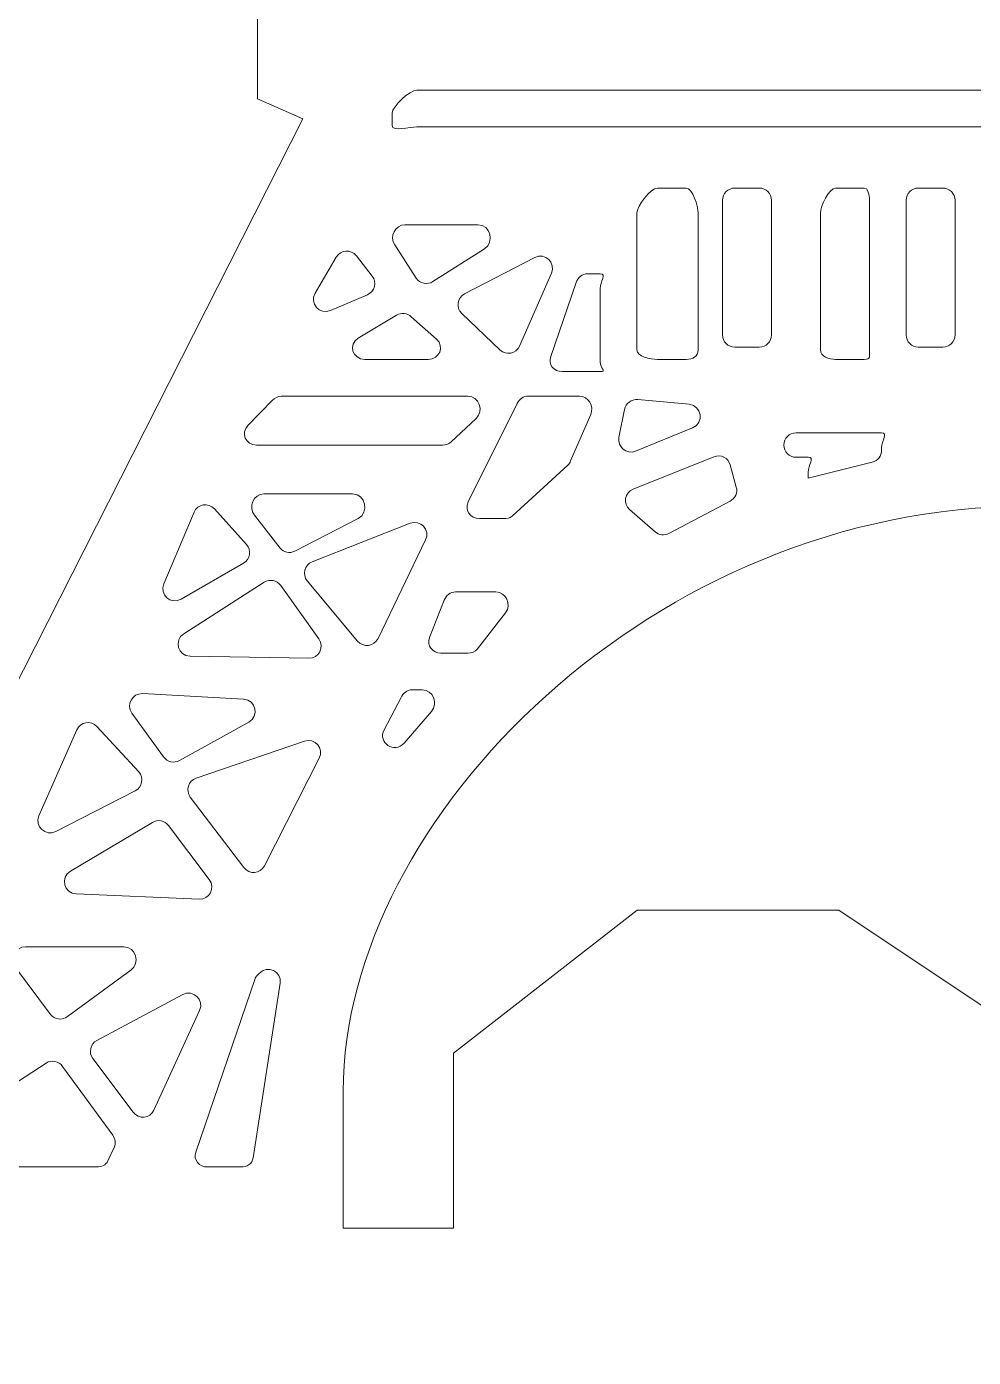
# Model space of a CAD drawing. Header units: millimetres. Extents: x 257 to 559, y -142 to 160.
# Drawn here: x 309.11 to 336.41, y -36.51 to 1.85 of the extents above; entities that cross this region are included whole.
import ezdxf

# ---------------------------------------------------------------- set-up
doc = ezdxf.new("R2010")
doc.units = ezdxf.units.MM
doc.header["$MEASUREMENT"] = 0
doc.layers.add('layer 1', color=7, linetype='Continuous')

msp = doc.modelspace()

# ---------------------------------------------------------------- linework, layer by layer
at = {"layer": 'layer 1', "color": 30, "lineweight": 20}
msp.add_ellipse((407.5945, 8.5706), major_axis=(0, 151.0001), ratio=0.9999993, dxfattribs=at)
at = {"layer": 'layer 1', "color": 250, "lineweight": 9}
for points, knots in [([(355.9065, 2.8414), (355.9065, 2.8414), (354.3998, 2.8414), (354.3998, 2.8414), (354.3998, 2.8414), (354.3998, 2.8414), (346.8136, 27.6247), (346.8136, 27.6247), (346.8136, 27.6247), (346.8136, 27.6247), (346.8136, 32.5777), (346.8136, 32.5777), (346.8136, 32.5777), (346.8136, 32.5777), (344.8317, 32.546), (344.8317, 32.546), (344.8317, 32.546), (344.8317, 32.546), (341.9358, 57.498), (341.9358, 57.498), (341.9358, 57.498), (341.9358, 57.498), (341.2958, 70.1345), (341.2958, 70.1345), (341.2958, 70.1345), (341.2958, 70.1345), (340.8168, 72.932), (340.8168, 72.932), (340.8168, 72.932), (340.8168, 72.932), (339.0324, 110.3021), (339.0324, 110.3021), (339.0324, 110.3021), (339.0324, 110.3021), (340.4347, 114.4998), (340.4347, 114.4998), (340.4347, 114.4998), (340.4347, 114.4998), (340.3387, 116.5953), (340.3387, 116.5953), (340.3387, 116.5953), (340.3387, 116.5953), (338.6398, 118.1969), (338.3399, 120.0952), (338.3399, 120.0952), (338.04, 121.9928), (336.8448, 121.6929), (336.4427, 122.4937), (336.4427, 122.4937), (336.044, 123.291), (335.9456, 127.687), (335.8433, 128.9887), (335.8433, 128.9887), (335.7833, 129.768), (335.5925, 132.4248), (335.5889, 134.4212), (335.5889, 134.4212), (335.155, 134.1742), (334.8192, 133.9241), (334.1136, 133.6701), (334.1136, 133.6701), (334.1136, 133.6701), (334.1136, 129.5916), (334.1136, 129.5916), (334.1136, 129.5916), (334.1136, 129.5916), (333.7686, 128.7873), (333.7686, 128.7873), (333.7686, 128.7873), (333.7686, 128.7873), (334.0293, 123.3898), (333.2285, 122.4937), (333.2285, 122.4937), (332.4312, 121.5945), (331.2914, 121.3931), (331.2914, 121.3931), (331.2914, 121.3931), (331.2914, 121.3931), (331.2914, 117.2444), (331.2914, 117.2444), (331.2914, 117.2444), (331.2914, 117.2444), (329.5741, 115.8968), (329.5741, 115.8968), (329.5741, 115.8968), (329.5741, 115.8968), (329.9625, 112.0021), (330.3611, 110.6016), (330.3611, 110.6016), (330.7598, 109.2046), (330.8042, 109.0035), (330.8042, 108.0055), (330.8042, 108.0055), (330.8042, 107.0033), (329.729, 78.4283), (329.729, 78.4283), (329.729, 78.4283), (329.729, 78.4283), (328.4385, 52.8484), (328.4385, 52.8484), (328.4385, 52.8484), (328.4385, 52.8484), (327.3466, 37.5625), (327.3466, 37.5625), (327.3466, 37.5625), (327.3466, 37.5625), (325.9659, 31.9674), (325.9659, 31.9674), (325.9659, 31.9674), (325.9659, 31.9674), (323.8831, 31.7664), (323.8831, 31.7664), (323.8831, 31.7664), (323.8831, 31.7664), (323.8831, 28.6972), (323.8831, 28.6972), (323.8831, 28.6972), (323.8831, 28.6972), (325.5771, 27.7694), (325.5771, 27.7694), (325.5771, 27.7694), (325.5771, 27.7694), (324.1487, 23.6115), (324.1487, 23.6115), (324.1487, 23.6115), (324.1487, 23.6115), (319.0585, 2.8414), (319.0585, 2.8414), (319.0585, 2.8414), (319.0585, 2.8414), (315.7692, 2.8414), (315.7692, 2.8414), (315.7692, 2.8414), (315.7692, 2.8414), (315.7692, -0.2306), (315.7692, -0.2306), (315.7692, -0.2306), (315.7692, -0.2306), (317.0709, -0.8056), (317.0709, -0.8056), (317.0709, -0.8056), (317.0709, -0.8056), (300.9525, -32.58), (300.9525, -32.58), (300.9525, -32.58), (300.9525, -32.58), (300.9525, -25.6306), (300.9525, -25.6306), (300.9525, -25.6306), (300.9525, -25.6306), (296.9062, -22.9883), (296.9062, -22.9883), (296.9062, -22.9883), (296.9062, -22.9883), (293.1914, -25.486), (293.1914, -25.486), (293.1914, -25.486), (293.1914, -25.486), (293.1914, -32.7892), (293.1914, -32.7892), (293.1914, -32.7892), (293.1914, -32.7892), (291.7803, -32.7892), (291.7803, -32.7892), (291.7803, -32.7892), (291.7803, -32.7892), (291.7803, -21.3973), (291.7803, -21.3973), (291.7803, -21.3973), (291.7803, -21.3973), (292.8386, -20.8893), (292.8386, -20.8893), (292.8386, -20.8893), (292.8386, -20.8893), (292.8386, -19.9861), (292.8386, -19.9861), (292.8386, -19.9861), (292.8386, -19.9861), (291.7803, -20.0885), (291.7803, -20.0885), (291.7803, -20.0885), (291.7803, -20.0885), (291.7803, -14.7975), (291.7803, -14.7975), (291.7803, -14.7975), (291.7803, -14.7975), (267.0859, -14.7975), (267.0859, -14.7975), (267.0859, -14.7975), (267.0859, -14.7975), (267.0859, -20.0892), (267.0859, -20.0892), (267.0859, -20.0892), (267.0859, -20.0892), (266.0275, -20.0892), (266.0275, -20.0892), (266.0275, -20.0892), (266.0275, -20.0892), (266.0275, -21.5003), (266.0275, -21.5003), (266.0275, -21.5003), (266.0275, -21.5003), (267.0859, -21.5003), (267.0859, -21.5003), (267.0859, -21.5003), (267.0859, -21.5003), (267.0859, -28.2329), (267.0859, -28.2329)], [0, 0, 0, 0, 0.0188679, 0.0188679, 0.0188679, 0.0188679, 0.0377358, 0.0377358, 0.0377358, 0.0377358, 0.0566038, 0.0566038, 0.0566038, 0.0566038, 0.0754717, 0.0754717, 0.0754717, 0.0754717, 0.0943396, 0.0943396, 0.0943396, 0.0943396, 0.1132075, 0.1132075, 0.1132075, 0.1132075, 0.1320755, 0.1320755, 0.1320755, 0.1320755, 0.1509434, 0.1509434, 0.1509434, 0.1509434, 0.1698113, 0.1698113, 0.1698113, 0.1698113, 0.1886792, 0.1886792, 0.1886792, 0.1886792, 0.2075472, 0.2075472, 0.2075472, 0.2075472, 0.2264151, 0.2264151, 0.2264151, 0.2264151, 0.245283, 0.245283, 0.245283, 0.245283, 0.2641509, 0.2641509, 0.2641509, 0.2641509, 0.2830189, 0.2830189, 0.2830189, 0.2830189, 0.3018868, 0.3018868, 0.3018868, 0.3018868, 0.3207547, 0.3207547, 0.3207547, 0.3207547, 0.3396226, 0.3396226, 0.3396226, 0.3396226, 0.3584906, 0.3584906, 0.3584906, 0.3584906, 0.3773585, 0.3773585, 0.3773585, 0.3773585, 0.3962264, 0.3962264, 0.3962264, 0.3962264, 0.4150943, 0.4150943, 0.4150943, 0.4150943, 0.4339623, 0.4339623, 0.4339623, 0.4339623, 0.4528302, 0.4528302, 0.4528302, 0.4528302, 0.4716981, 0.4716981, 0.4716981, 0.4716981, 0.490566, 0.490566, 0.490566, 0.490566, 0.509434, 0.509434, 0.509434, 0.509434, 0.5283019, 0.5283019, 0.5283019, 0.5283019, 0.5471698, 0.5471698, 0.5471698, 0.5471698, 0.5660377, 0.5660377, 0.5660377, 0.5660377, 0.5849057, 0.5849057, 0.5849057, 0.5849057, 0.6037736, 0.6037736, 0.6037736, 0.6037736, 0.6226415, 0.6226415, 0.6226415, 0.6226415, 0.6415094, 0.6415094, 0.6415094, 0.6415094, 0.6603774, 0.6603774, 0.6603774, 0.6603774, 0.6792453, 0.6792453, 0.6792453, 0.6792453, 0.6981132, 0.6981132, 0.6981132, 0.6981132, 0.7169811, 0.7169811, 0.7169811, 0.7169811, 0.7358491, 0.7358491, 0.7358491, 0.7358491, 0.754717, 0.754717, 0.754717, 0.754717, 0.7735849, 0.7735849, 0.7735849, 0.7735849, 0.7924528, 0.7924528, 0.7924528, 0.7924528, 0.8113208, 0.8113208, 0.8113208, 0.8113208, 0.8301887, 0.8301887, 0.8301887, 0.8301887, 0.8490566, 0.8490566, 0.8490566, 0.8490566, 0.8679245, 0.8679245, 0.8679245, 0.8679245, 0.8867925, 0.8867925, 0.8867925, 0.8867925, 0.9056604, 0.9056604, 0.9056604, 0.9056604, 0.9245283, 0.9245283, 0.9245283, 0.9245283, 0.9433962, 0.9433962, 0.9433962, 0.9433962, 0.9622642, 0.9622642, 0.9622642, 0.9622642, 1, 1, 1, 1]), ([(319.6497, -0.643), (319.6497, -0.4458), (320.1627, 0.0192), (320.3567, 0.0192), (320.3567, 0.0192), (320.3567, 0.0192), (353.4578, 0.0192), (353.4578, 0.0192), (353.4578, 0.0192), (353.6554, 0.0192), (353.5164, -0.4458), (353.5164, -0.643), (353.5164, -0.643), (353.5164, -0.643), (353.5164, -0.9958), (353.5164, -0.9958), (353.5164, -0.9958), (353.5164, -1.1898), (353.6554, -1.0392), (353.4578, -1.0392), (353.4578, -1.0392), (353.4578, -1.0392), (320.3567, -1.0392), (320.3567, -1.0392), (320.3567, -1.0392), (320.1627, -1.0392), (319.6497, -1.1898), (319.6497, -0.9958), (319.6497, -0.9958), (319.6497, -0.9958), (319.6497, -0.643), (319.6497, -0.643)], [0, 0, 0, 0, 0.1111111, 0.1111111, 0.1111111, 0.1111111, 0.2222222, 0.2222222, 0.2222222, 0.2222222, 0.3333333, 0.3333333, 0.3333333, 0.3333333, 0.4444444, 0.4444444, 0.4444444, 0.4444444, 0.5555556, 0.5555556, 0.5555556, 0.5555556, 0.6666667, 0.6666667, 0.6666667, 0.6666667, 0.7777778, 0.7777778, 0.7777778, 0.7777778, 1, 1, 1, 1]), ([(326.7053, -7.4625), (326.7053, -7.4625), (326.7053, -3.522), (326.7053, -3.522), (326.7053, -3.522), (326.7053, -3.328), (327.0983, -2.803), (327.2958, -2.803), (327.2958, -2.803), (327.2958, -2.803), (328.1213, -2.803), (328.1213, -2.803), (328.1213, -2.803), (328.3154, -2.803), (328.4692, -3.328), (328.4692, -3.522), (328.4692, -3.522), (328.4692, -3.522), (328.4692, -7.4625), (328.4692, -7.4625), (328.4692, -7.4625), (328.4692, -7.6566), (328.3154, -7.7419), (328.1213, -7.7419), (328.1213, -7.7419), (328.1213, -7.7419), (327.2958, -7.7419), (327.2958, -7.7419), (327.2958, -7.7419), (327.0983, -7.7419), (326.7053, -7.6566), (326.7053, -7.4625)], [0, 0, 0, 0, 0.1111111, 0.1111111, 0.1111111, 0.1111111, 0.2222222, 0.2222222, 0.2222222, 0.2222222, 0.3333333, 0.3333333, 0.3333333, 0.3333333, 0.4444444, 0.4444444, 0.4444444, 0.4444444, 0.5555556, 0.5555556, 0.5555556, 0.5555556, 0.6666667, 0.6666667, 0.6666667, 0.6666667, 0.7777778, 0.7777778, 0.7777778, 0.7777778, 1, 1, 1, 1]), ([(330.5859, -7.0364), (330.5859, -7.2311), (330.4278, -7.3892), (330.2331, -7.3892), (330.2331, -7.3892), (330.2331, -7.3892), (329.5275, -7.3892), (329.5275, -7.3892), (329.5275, -7.3892), (329.3328, -7.3892), (329.1747, -7.2311), (329.1747, -7.0364), (329.1747, -7.0364), (329.1747, -7.0364), (329.1747, -3.1558), (329.1747, -3.1558), (329.1747, -3.1558), (329.1747, -2.9611), (329.3328, -2.803), (329.5275, -2.803), (329.5275, -2.803), (329.5275, -2.803), (330.2331, -2.803), (330.2331, -2.803), (330.2331, -2.803), (330.4278, -2.803), (330.5859, -2.9611), (330.5859, -3.1558), (330.5859, -3.1558), (330.5859, -3.1558), (330.5859, -7.0364), (330.5859, -7.0364)], [0, 0, 0, 0, 0.1111111, 0.1111111, 0.1111111, 0.1111111, 0.2222222, 0.2222222, 0.2222222, 0.2222222, 0.3333333, 0.3333333, 0.3333333, 0.3333333, 0.4444444, 0.4444444, 0.4444444, 0.4444444, 0.5555556, 0.5555556, 0.5555556, 0.5555556, 0.6666667, 0.6666667, 0.6666667, 0.6666667, 0.7777778, 0.7777778, 0.7777778, 0.7777778, 1, 1, 1, 1]), ([(331.997, -7.4625), (331.997, -7.4625), (331.997, -3.522), (331.997, -3.522), (331.997, -3.522), (331.997, -3.328), (332.2383, -2.803), (332.4358, -2.803), (332.4358, -2.803), (332.4358, -2.803), (333.2613, -2.803), (333.2613, -2.803), (333.2613, -2.803), (333.4553, -2.803), (333.4081, -3.328), (333.4081, -3.522), (333.4081, -3.522), (333.4081, -3.522), (333.4081, -7.4625), (333.4081, -7.4625), (333.4081, -7.4625), (333.4081, -7.6566), (333.4553, -7.7419), (333.2613, -7.7419), (333.2613, -7.7419), (333.2613, -7.7419), (332.4358, -7.7419), (332.4358, -7.7419), (332.4358, -7.7419), (332.2383, -7.7419), (331.997, -7.6566), (331.997, -7.4625)], [0, 0, 0, 0, 0.1111111, 0.1111111, 0.1111111, 0.1111111, 0.2222222, 0.2222222, 0.2222222, 0.2222222, 0.3333333, 0.3333333, 0.3333333, 0.3333333, 0.4444444, 0.4444444, 0.4444444, 0.4444444, 0.5555556, 0.5555556, 0.5555556, 0.5555556, 0.6666667, 0.6666667, 0.6666667, 0.6666667, 0.7777778, 0.7777778, 0.7777778, 0.7777778, 1, 1, 1, 1]), ([(335.8775, -7.0364), (335.8775, -7.2311), (335.7195, -7.3892), (335.5247, -7.3892), (335.5247, -7.3892), (335.5247, -7.3892), (334.8192, -7.3892), (334.8192, -7.3892), (334.8192, -7.3892), (334.6245, -7.3892), (334.4664, -7.2311), (334.4664, -7.0364), (334.4664, -7.0364), (334.4664, -7.0364), (334.4664, -3.1558), (334.4664, -3.1558), (334.4664, -3.1558), (334.4664, -2.9611), (334.6245, -2.803), (334.8192, -2.803), (334.8192, -2.803), (334.8192, -2.803), (335.5247, -2.803), (335.5247, -2.803), (335.5247, -2.803), (335.7195, -2.803), (335.8775, -2.9611), (335.8775, -3.1558), (335.8775, -3.1558), (335.8775, -3.1558), (335.8775, -7.0364), (335.8775, -7.0364)], [0, 0, 0, 0, 0.1111111, 0.1111111, 0.1111111, 0.1111111, 0.2222222, 0.2222222, 0.2222222, 0.2222222, 0.3333333, 0.3333333, 0.3333333, 0.3333333, 0.4444444, 0.4444444, 0.4444444, 0.4444444, 0.5555556, 0.5555556, 0.5555556, 0.5555556, 0.6666667, 0.6666667, 0.6666667, 0.6666667, 0.7777778, 0.7777778, 0.7777778, 0.7777778, 1, 1, 1, 1]), ([(320.018, -3.8614), (320.018, -3.8614), (322.1241, -3.8614), (322.1241, -3.8614), (322.1241, -3.8614), (322.4804, -3.8614), (322.6145, -4.3637), (322.3111, -4.5507), (322.3111, -4.5507), (322.3111, -4.5507), (320.8224, -5.5004), (320.8224, -5.5004), (320.8224, -5.5004), (320.6601, -5.5992), (320.4484, -5.5625), (320.3426, -5.4037), (320.3426, -5.4037), (320.3426, -5.4037), (319.7217, -4.4403), (319.7217, -4.4403), (319.7217, -4.4403), (319.5665, -4.2075), (319.7358, -3.8614), (320.018, -3.8614)], [0, 0, 0, 0, 0.1428571, 0.1428571, 0.1428571, 0.1428571, 0.2857143, 0.2857143, 0.2857143, 0.2857143, 0.4285714, 0.4285714, 0.4285714, 0.4285714, 0.5714286, 0.5714286, 0.5714286, 0.5714286, 0.7142857, 0.7142857, 0.7142857, 0.7142857, 1, 1, 1, 1]), ([(317.4287, -5.8327), (317.4287, -5.8327), (318.0354, -4.7952), (318.0354, -4.7952), (318.0354, -4.7952), (318.1624, -4.5803), (318.4658, -4.5592), (318.6175, -4.7567), (318.6175, -4.7567), (318.6175, -4.7567), (319.0761, -5.3385), (319.0761, -5.3385), (319.0761, -5.3385), (319.2172, -5.5187), (319.1502, -5.7868), (318.935, -5.8786), (318.935, -5.8786), (318.935, -5.8786), (317.8732, -6.3336), (317.8732, -6.3336), (317.8732, -6.3336), (317.5592, -6.4673), (317.2558, -6.1252), (317.4287, -5.8327)], [0, 0, 0, 0, 0.1428571, 0.1428571, 0.1428571, 0.1428571, 0.2857143, 0.2857143, 0.2857143, 0.2857143, 0.4285714, 0.4285714, 0.4285714, 0.4285714, 0.5714286, 0.5714286, 0.5714286, 0.5714286, 0.7142857, 0.7142857, 0.7142857, 0.7142857, 1, 1, 1, 1]), ([(322.7556, -7.4696), (322.7556, -7.4696), (321.6549, -6.4218), (321.6549, -6.4218), (321.6549, -6.4218), (321.4821, -6.256), (321.5209, -5.9632), (321.7361, -5.8535), (321.7361, -5.8535), (321.7361, -5.8535), (323.761, -4.8058), (323.761, -4.8058), (323.761, -4.8058), (324.0573, -4.6544), (324.3784, -4.9575), (324.2443, -5.2612), (324.2443, -5.2612), (324.2443, -5.2612), (323.3236, -7.3563), (323.3236, -7.3563), (323.3236, -7.3563), (323.2248, -7.579), (322.932, -7.6389), (322.7556, -7.4696)], [0, 0, 0, 0, 0.1428571, 0.1428571, 0.1428571, 0.1428571, 0.2857143, 0.2857143, 0.2857143, 0.2857143, 0.4285714, 0.4285714, 0.4285714, 0.4285714, 0.5714286, 0.5714286, 0.5714286, 0.5714286, 0.7142857, 0.7142857, 0.7142857, 0.7142857, 1, 1, 1, 1]), ([(324.5548, -8.0947), (324.3113, -8.0947), (324.142, -7.8915), (324.2232, -7.6622), (324.2232, -7.6622), (324.2232, -7.6622), (324.9499, -5.5272), (324.9499, -5.5272), (324.9499, -5.5272), (324.9993, -5.3861), (325.1333, -5.2725), (325.2815, -5.2725), (325.2815, -5.2725), (325.2815, -5.2725), (325.6484, -5.2725), (325.6484, -5.2725), (325.6484, -5.2725), (325.8424, -5.2725), (325.647, -5.5043), (325.647, -5.6986), (325.647, -5.6986), (325.647, -5.6986), (325.647, -7.8153), (325.647, -7.8153), (325.647, -7.8153), (325.647, -8.0093), (325.8424, -8.0947), (325.6484, -8.0947), (325.6484, -8.0947), (325.6484, -8.0947), (324.5548, -8.0947), (324.5548, -8.0947)], [0, 0, 0, 0, 0.1111111, 0.1111111, 0.1111111, 0.1111111, 0.2222222, 0.2222222, 0.2222222, 0.2222222, 0.3333333, 0.3333333, 0.3333333, 0.3333333, 0.4444444, 0.4444444, 0.4444444, 0.4444444, 0.5555556, 0.5555556, 0.5555556, 0.5555556, 0.6666667, 0.6666667, 0.6666667, 0.6666667, 0.7777778, 0.7777778, 0.7777778, 0.7777778, 1, 1, 1, 1]), ([(320.6918, -7.7419), (320.6918, -7.7419), (318.8574, -7.7419), (318.8574, -7.7419), (318.8574, -7.7419), (318.5011, -7.7419), (318.3706, -7.313), (318.674, -7.126), (318.674, -7.126), (318.674, -7.126), (319.7746, -6.467), (319.7746, -6.467), (319.7746, -6.467), (319.9122, -6.3859), (320.0851, -6.4091), (320.2015, -6.5181), (320.2015, -6.5181), (320.2015, -6.5181), (320.9317, -7.1637), (320.9317, -7.1637), (320.9317, -7.1637), (321.1646, -7.3789), (321.0129, -7.7419), (320.6918, -7.7419)], [0, 0, 0, 0, 0.1428571, 0.1428571, 0.1428571, 0.1428571, 0.2857143, 0.2857143, 0.2857143, 0.2857143, 0.4285714, 0.4285714, 0.4285714, 0.4285714, 0.5714286, 0.5714286, 0.5714286, 0.5714286, 0.7142857, 0.7142857, 0.7142857, 0.7142857, 1, 1, 1, 1]), ([(315.4919, -9.6448), (315.4919, -9.6448), (316.1975, -8.9209), (316.1975, -8.9209), (316.1975, -8.9209), (316.261, -8.8574), (316.3527, -8.8003), (316.4444, -8.8003), (316.4444, -8.8003), (316.4444, -8.8003), (321.8313, -8.8003), (321.8313, -8.8003), (321.8313, -8.8003), (322.1488, -8.8003), (322.304, -9.225), (322.0747, -9.4437), (322.0747, -9.4437), (322.0747, -9.4437), (321.341, -10.1309), (321.341, -10.1309), (321.341, -10.1309), (321.2739, -10.1944), (321.1893, -10.2114), (321.0975, -10.2114), (321.0975, -10.2114), (321.0975, -10.2114), (315.7388, -10.2114), (315.7388, -10.2114), (315.7388, -10.2114), (315.4249, -10.2114), (315.2697, -9.8671), (315.4919, -9.6448)], [0, 0, 0, 0, 0.1111111, 0.1111111, 0.1111111, 0.1111111, 0.2222222, 0.2222222, 0.2222222, 0.2222222, 0.3333333, 0.3333333, 0.3333333, 0.3333333, 0.4444444, 0.4444444, 0.4444444, 0.4444444, 0.5555556, 0.5555556, 0.5555556, 0.5555556, 0.6666667, 0.6666667, 0.6666667, 0.6666667, 0.7777778, 0.7777778, 0.7777778, 0.7777778, 1, 1, 1, 1]), ([(322.865, -12.328), (322.865, -12.328), (322.1629, -12.328), (322.1629, -12.328), (322.1629, -12.328), (321.8983, -12.328), (321.729, -12.0896), (321.8454, -11.8532), (321.8454, -11.8532), (321.8454, -11.8532), (323.2565, -9.0126), (323.2565, -9.0126), (323.2565, -9.0126), (323.3165, -8.8927), (323.44, -8.8003), (323.574, -8.8003), (323.574, -8.8003), (323.574, -8.8003), (325.0487, -8.8003), (325.0487, -8.8003), (325.0487, -8.8003), (325.3062, -8.8003), (325.4755, -9.098), (325.3732, -9.3308), (325.3732, -9.3308), (325.3732, -9.3308), (324.7947, -10.6686), (324.7947, -10.6686), (324.7947, -10.6686), (324.777, -10.7144), (324.7488, -10.7624), (324.7135, -10.7942), (324.7135, -10.7942), (324.7135, -10.7942), (323.1048, -12.2649), (323.1048, -12.2649), (323.1048, -12.2649), (323.0378, -12.3249), (322.9532, -12.328), (322.865, -12.328)], [0, 0, 0, 0, 0.0909091, 0.0909091, 0.0909091, 0.0909091, 0.1818182, 0.1818182, 0.1818182, 0.1818182, 0.2727273, 0.2727273, 0.2727273, 0.2727273, 0.3636364, 0.3636364, 0.3636364, 0.3636364, 0.4545455, 0.4545455, 0.4545455, 0.4545455, 0.5454545, 0.5454545, 0.5454545, 0.5454545, 0.6363636, 0.6363636, 0.6363636, 0.6363636, 0.7272727, 0.7272727, 0.7272727, 0.7272727, 0.8181818, 0.8181818, 0.8181818, 0.8181818, 1, 1, 1, 1]), ([(328.2095, -9.0356), (328.5764, -9.0712), (328.654, -9.5757), (328.3118, -9.7133), (328.3118, -9.7133), (328.3118, -9.7133), (326.6679, -10.3871), (326.6679, -10.3871), (326.6679, -10.3871), (326.4068, -10.4964), (326.1352, -10.2668), (326.1881, -9.9916), (326.1881, -9.9916), (326.1881, -9.9916), (326.3504, -9.1841), (326.3504, -9.1841), (326.3504, -9.1841), (326.3857, -9.0077), (326.548, -8.8878), (326.7279, -8.9019), (326.7279, -8.9019), (326.7279, -8.9019), (328.2095, -9.0356), (328.2095, -9.0356)], [0, 0, 0, 0, 0.1428571, 0.1428571, 0.1428571, 0.1428571, 0.2857143, 0.2857143, 0.2857143, 0.2857143, 0.4285714, 0.4285714, 0.4285714, 0.4285714, 0.5714286, 0.5714286, 0.5714286, 0.5714286, 0.7142857, 0.7142857, 0.7142857, 0.7142857, 1, 1, 1, 1]), ([(331.6456, -10.5642), (331.6456, -10.5642), (331.2928, -10.5642), (331.2928, -10.5642), (331.2928, -10.5642), (331.0988, -10.5642), (330.94, -10.4054), (330.94, -10.2114), (330.94, -10.2114), (330.94, -10.0174), (331.0988, -9.8586), (331.2928, -9.8586), (331.2928, -9.8586), (331.2928, -9.8586), (333.7623, -9.8586), (333.7623, -9.8586), (333.7623, -9.8586), (333.9563, -9.8586), (333.7609, -10.0904), (333.7609, -10.2848), (333.7609, -10.2848), (333.7609, -10.2848), (333.7609, -10.362), (333.7609, -10.362), (333.7609, -10.362), (333.7609, -10.5243), (333.6515, -10.6658), (333.4927, -10.7042), (333.4927, -10.7042), (333.4927, -10.7042), (331.6442, -11.1667), (331.6442, -11.1667), (331.6442, -11.1667), (331.6442, -11.1667), (331.6442, -10.9903), (331.6442, -10.9903), (331.6442, -10.9903), (331.6442, -10.7959), (331.8396, -10.5642), (331.6456, -10.5642)], [0, 0, 0, 0, 0.0909091, 0.0909091, 0.0909091, 0.0909091, 0.1818182, 0.1818182, 0.1818182, 0.1818182, 0.2727273, 0.2727273, 0.2727273, 0.2727273, 0.3636364, 0.3636364, 0.3636364, 0.3636364, 0.4545455, 0.4545455, 0.4545455, 0.4545455, 0.5454545, 0.5454545, 0.5454545, 0.5454545, 0.6363636, 0.6363636, 0.6363636, 0.6363636, 0.7272727, 0.7272727, 0.7272727, 0.7272727, 0.8181818, 0.8181818, 0.8181818, 0.8181818, 1, 1, 1, 1]), ([(326.5973, -11.4807), (326.5973, -11.4807), (328.9257, -10.5493), (328.9257, -10.5493), (328.9257, -10.5493), (329.1232, -10.4717), (329.342, -10.5811), (329.3984, -10.7853), (329.3984, -10.7853), (329.3984, -10.7853), (329.5713, -11.4242), (329.5713, -11.4242), (329.5713, -11.4242), (329.6171, -11.5826), (329.543, -11.752), (329.3949, -11.8264), (329.3949, -11.8264), (329.3949, -11.8264), (327.6275, -12.7577), (327.6275, -12.7577), (327.6275, -12.7577), (327.4969, -12.8279), (327.3382, -12.8103), (327.2288, -12.7119), (327.2288, -12.7119), (327.2288, -12.7119), (326.495, -12.0733), (326.495, -12.0733), (326.495, -12.0733), (326.2975, -11.9005), (326.3504, -11.5791), (326.5973, -11.4807)], [0, 0, 0, 0, 0.1111111, 0.1111111, 0.1111111, 0.1111111, 0.2222222, 0.2222222, 0.2222222, 0.2222222, 0.3333333, 0.3333333, 0.3333333, 0.3333333, 0.4444444, 0.4444444, 0.4444444, 0.4444444, 0.5555556, 0.5555556, 0.5555556, 0.5555556, 0.6666667, 0.6666667, 0.6666667, 0.6666667, 0.7777778, 0.7777778, 0.7777778, 0.7777778, 1, 1, 1, 1]), ([(313.0648, -14.2112), (313.0648, -14.2112), (313.9362, -12.1474), (313.9362, -12.1474), (313.9362, -12.1474), (314.0385, -11.9111), (314.3524, -11.8578), (314.5253, -12.0486), (314.5253, -12.0486), (314.5253, -12.0486), (315.4496, -13.0749), (315.4496, -13.0749), (315.4496, -13.0749), (315.6013, -13.2446), (315.5589, -13.5056), (315.3649, -13.6182), (315.3649, -13.6182), (315.3649, -13.6182), (313.5657, -14.6557), (313.5657, -14.6557), (313.5657, -14.6557), (313.2729, -14.825), (312.9307, -14.5216), (313.0648, -14.2112)], [0, 0, 0, 0, 0.1428571, 0.1428571, 0.1428571, 0.1428571, 0.2857143, 0.2857143, 0.2857143, 0.2857143, 0.4285714, 0.4285714, 0.4285714, 0.4285714, 0.5714286, 0.5714286, 0.5714286, 0.5714286, 0.7142857, 0.7142857, 0.7142857, 0.7142857, 1, 1, 1, 1]), ([(316.8466, -13.2724), (316.6984, -13.3465), (316.5185, -13.3081), (316.4162, -13.1807), (316.4162, -13.1807), (316.4162, -13.1807), (315.6789, -12.2342), (315.6789, -12.2342), (315.6789, -12.2342), (315.4919, -12.0049), (315.6542, -11.6225), (315.9505, -11.6225), (315.9505, -11.6225), (315.9505, -11.6225), (318.5082, -11.6225), (318.5082, -11.6225), (318.5082, -11.6225), (318.8821, -11.6225), (318.9985, -12.1601), (318.6669, -12.3259), (318.6669, -12.3259), (318.6669, -12.3259), (316.8466, -13.2724), (316.8466, -13.2724)], [0, 0, 0, 0, 0.1428571, 0.1428571, 0.1428571, 0.1428571, 0.2857143, 0.2857143, 0.2857143, 0.2857143, 0.4285714, 0.4285714, 0.4285714, 0.4285714, 0.5714286, 0.5714286, 0.5714286, 0.5714286, 0.7142857, 0.7142857, 0.7142857, 0.7142857, 1, 1, 1, 1]), ([(326.7173, -23.6169), (326.7173, -23.6169), (321.4136, -27.7473), (321.4136, -27.7473), (321.4136, -27.7473), (321.4136, -27.7473), (321.4136, -32.7892), (321.4136, -32.7892), (321.4136, -32.7892), (321.4136, -32.7892), (318.2386, -32.7892), (318.2386, -32.7892), (318.2386, -32.7892), (318.2386, -32.7892), (318.2386, -28.8479), (318.2386, -28.8479), (318.2386, -28.8479), (318.2386, -20.9277), (327.2606, -11.9753), (337.9515, -11.9753), (337.9515, -11.9753), (348.6424, -11.9753), (357.0442, -22.632), (357.0442, -28.8479), (357.0442, -28.8479), (357.0442, -28.8479), (357.0442, -31.716), (357.0442, -31.716), (357.0442, -31.716), (357.0442, -31.716), (355.9859, -31.7513), (355.9859, -31.7513), (355.9859, -31.7513), (355.9859, -31.7513), (355.9859, -32.7892), (355.9859, -32.7892), (355.9859, -32.7892), (355.9859, -32.7892), (354.5747, -32.7892), (354.5747, -32.7892), (354.5747, -32.7892), (354.5747, -32.7892), (354.5747, -29.2466), (354.5747, -29.2466), (354.5747, -29.2466), (354.5747, -29.2466), (352.2831, -27.4975), (352.2831, -27.4975), (352.2831, -27.4975), (352.2831, -27.4975), (351.4788, -27.4975), (351.4788, -27.4975), (351.4788, -27.4975), (351.4788, -27.4975), (348.9303, -29.1584), (348.9303, -29.1584), (348.9303, -29.1584), (348.9303, -29.1584), (348.9303, -33.4947), (348.9303, -33.4947), (348.9303, -33.4947), (348.9303, -33.4947), (346.1081, -33.4947), (346.1081, -33.4947), (346.1081, -33.4947), (346.1081, -33.4947), (346.1081, -24.3465), (346.1081, -24.3465), (346.1081, -24.3465), (346.1081, -23.7891), (346.0107, -23.2642), (345.4533, -23.2642), (345.4533, -23.2642), (345.4533, -23.2642), (343.5907, -23.2642), (343.5907, -23.2642), (343.5907, -23.2642), (343.0333, -23.2642), (342.2275, -23.7891), (342.2275, -24.3465), (342.2275, -24.3465), (342.2275, -24.3465), (342.2275, -33.4947), (342.2275, -33.4947), (342.2275, -33.4947), (342.2275, -33.4947), (338.68, -33.4947), (338.68, -33.4947), (338.68, -33.4947), (338.68, -33.4947), (338.359, -27.5151), (338.359, -27.5151), (338.359, -27.5151), (338.359, -27.5151), (332.5275, -23.6169), (332.5275, -23.6169), (332.5275, -23.6169), (332.5275, -23.6169), (326.7173, -23.6169), (326.7173, -23.6169)], [0, 0, 0, 0, 0.0384615, 0.0384615, 0.0384615, 0.0384615, 0.0769231, 0.0769231, 0.0769231, 0.0769231, 0.1153846, 0.1153846, 0.1153846, 0.1153846, 0.1538462, 0.1538462, 0.1538462, 0.1538462, 0.1923077, 0.1923077, 0.1923077, 0.1923077, 0.2307692, 0.2307692, 0.2307692, 0.2307692, 0.2692308, 0.2692308, 0.2692308, 0.2692308, 0.3076923, 0.3076923, 0.3076923, 0.3076923, 0.3461538, 0.3461538, 0.3461538, 0.3461538, 0.3846154, 0.3846154, 0.3846154, 0.3846154, 0.4230769, 0.4230769, 0.4230769, 0.4230769, 0.4615385, 0.4615385, 0.4615385, 0.4615385, 0.5, 0.5, 0.5, 0.5, 0.5384615, 0.5384615, 0.5384615, 0.5384615, 0.5769231, 0.5769231, 0.5769231, 0.5769231, 0.6153846, 0.6153846, 0.6153846, 0.6153846, 0.6538462, 0.6538462, 0.6538462, 0.6538462, 0.6923077, 0.6923077, 0.6923077, 0.6923077, 0.7307692, 0.7307692, 0.7307692, 0.7307692, 0.7692308, 0.7692308, 0.7692308, 0.7692308, 0.8076923, 0.8076923, 0.8076923, 0.8076923, 0.8461538, 0.8461538, 0.8461538, 0.8461538, 0.8846154, 0.8846154, 0.8846154, 0.8846154, 0.9230769, 0.9230769, 0.9230769, 0.9230769, 1, 1, 1, 1]), ([(317.344, -13.5762), (317.344, -13.5762), (320.1662, -12.4646), (320.1662, -12.4646), (320.1662, -12.4646), (320.4661, -12.3485), (320.7518, -12.6586), (320.6142, -12.9482), (320.6142, -12.9482), (320.6142, -12.9482), (319.2419, -15.7881), (319.2419, -15.7881), (319.2419, -15.7881), (319.129, -16.0209), (318.8186, -16.0597), (318.6528, -15.8622), (318.6528, -15.8622), (318.6528, -15.8622), (317.2029, -14.1297), (317.2029, -14.1297), (317.2029, -14.1297), (317.0477, -13.9431), (317.1182, -13.6644), (317.344, -13.5762)], [0, 0, 0, 0, 0.1428571, 0.1428571, 0.1428571, 0.1428571, 0.2857143, 0.2857143, 0.2857143, 0.2857143, 0.4285714, 0.4285714, 0.4285714, 0.4285714, 0.5714286, 0.5714286, 0.5714286, 0.5714286, 0.7142857, 0.7142857, 0.7142857, 0.7142857, 1, 1, 1, 1]), ([(317.2452, -16.3592), (317.2452, -16.3592), (313.8233, -16.3031), (313.8233, -16.3031), (313.8233, -16.3031), (313.474, -16.2961), (313.347, -15.841), (313.6398, -15.6502), (313.6398, -15.6502), (313.6398, -15.6502), (315.9576, -14.1688), (315.9576, -14.1688), (315.9576, -14.1688), (316.1163, -14.0662), (316.328, -14.1089), (316.4373, -14.2606), (316.4373, -14.2606), (316.4373, -14.2606), (317.538, -15.7987), (317.538, -15.7987), (317.538, -15.7987), (317.7073, -16.035), (317.5345, -16.3628), (317.2452, -16.3592)], [0, 0, 0, 0, 0.1428571, 0.1428571, 0.1428571, 0.1428571, 0.2857143, 0.2857143, 0.2857143, 0.2857143, 0.4285714, 0.4285714, 0.4285714, 0.4285714, 0.5714286, 0.5714286, 0.5714286, 0.5714286, 0.7142857, 0.7142857, 0.7142857, 0.7142857, 1, 1, 1, 1]), ([(320.7271, -15.762), (320.7271, -15.762), (321.1505, -14.6853), (321.1505, -14.6853), (321.1505, -14.6853), (321.2034, -14.5513), (321.3339, -14.4447), (321.4785, -14.4447), (321.4785, -14.4447), (321.4785, -14.4447), (322.6392, -14.4447), (322.6392, -14.4447), (322.6392, -14.4447), (322.932, -14.4447), (323.0978, -14.8165), (322.9214, -15.0494), (322.9214, -15.0494), (322.9214, -15.0494), (322.11, -16.0894), (322.11, -16.0894), (322.11, -16.0894), (322.043, -16.1776), (321.9372, -16.2086), (321.8278, -16.2086), (321.8278, -16.2086), (321.8278, -16.2086), (321.0552, -16.2086), (321.0552, -16.2086), (321.0552, -16.2086), (320.8047, -16.2086), (320.6354, -15.9948), (320.7271, -15.762)], [0, 0, 0, 0, 0.1111111, 0.1111111, 0.1111111, 0.1111111, 0.2222222, 0.2222222, 0.2222222, 0.2222222, 0.3333333, 0.3333333, 0.3333333, 0.3333333, 0.4444444, 0.4444444, 0.4444444, 0.4444444, 0.5555556, 0.5555556, 0.5555556, 0.5555556, 0.6666667, 0.6666667, 0.6666667, 0.6666667, 0.7777778, 0.7777778, 0.7777778, 0.7777778, 1, 1, 1, 1]), ([(312.451, -17.3791), (312.451, -17.3791), (315.3649, -17.5379), (315.3649, -17.5379), (315.3649, -17.5379), (315.7212, -17.559), (315.827, -18.0279), (315.5166, -18.2007), (315.5166, -18.2007), (315.5166, -18.2007), (313.5163, -19.3053), (313.5163, -19.3053), (313.5163, -19.3053), (313.3611, -19.3935), (313.1636, -19.3473), (313.0577, -19.203), (313.0577, -19.203), (313.0577, -19.203), (312.1476, -17.9397), (312.1476, -17.9397), (312.1476, -17.9397), (311.9712, -17.7001), (312.1546, -17.365), (312.451, -17.3791)], [0, 0, 0, 0, 0.1428571, 0.1428571, 0.1428571, 0.1428571, 0.2857143, 0.2857143, 0.2857143, 0.2857143, 0.4285714, 0.4285714, 0.4285714, 0.4285714, 0.5714286, 0.5714286, 0.5714286, 0.5714286, 0.7142857, 0.7142857, 0.7142857, 0.7142857, 1, 1, 1, 1]), ([(319.4183, -18.4233), (319.4183, -18.4233), (319.9052, -17.4906), (319.9052, -17.4906), (319.9052, -17.4906), (319.9651, -17.3742), (320.0851, -17.2669), (320.2156, -17.2669), (320.2156, -17.2669), (320.2156, -17.2669), (320.519, -17.2669), (320.519, -17.2669), (320.519, -17.2669), (320.8224, -17.2669), (320.9847, -17.6599), (320.7836, -17.8892), (320.7836, -17.8892), (320.7836, -17.8892), (319.9969, -18.8072), (319.9969, -18.8072), (319.9969, -18.8072), (319.7182, -19.1211), (319.2208, -18.7938), (319.4183, -18.4233)], [0, 0, 0, 0, 0.1428571, 0.1428571, 0.1428571, 0.1428571, 0.2857143, 0.2857143, 0.2857143, 0.2857143, 0.4285714, 0.4285714, 0.4285714, 0.4285714, 0.5714286, 0.5714286, 0.5714286, 0.5714286, 0.7142857, 0.7142857, 0.7142857, 0.7142857, 1, 1, 1, 1]), ([(309.4665, -20.8998), (309.4665, -20.8998), (310.5565, -18.4233), (310.5565, -18.4233), (310.5565, -18.4233), (310.6588, -18.1902), (310.9658, -18.1376), (311.1386, -18.3246), (311.1386, -18.3246), (311.1386, -18.3246), (312.3416, -19.6298), (312.3416, -19.6298), (312.3416, -19.6298), (312.4968, -19.8023), (312.4474, -20.0779), (312.2428, -20.1837), (312.2428, -20.1837), (312.2428, -20.1837), (309.9498, -21.3549), (309.9498, -21.3549), (309.9498, -21.3549), (309.657, -21.5066), (309.3324, -21.2029), (309.4665, -20.8998)], [0, 0, 0, 0, 0.1428571, 0.1428571, 0.1428571, 0.1428571, 0.2857143, 0.2857143, 0.2857143, 0.2857143, 0.4285714, 0.4285714, 0.4285714, 0.4285714, 0.5714286, 0.5714286, 0.5714286, 0.5714286, 0.7142857, 0.7142857, 0.7142857, 0.7142857, 1, 1, 1, 1]), ([(317.5486, -19.2418), (317.5486, -19.2418), (315.9682, -22.3423), (315.9682, -22.3423), (315.9682, -22.3423), (315.8482, -22.5755), (315.5307, -22.6034), (315.372, -22.3956), (315.372, -22.3956), (315.372, -22.3956), (313.8303, -20.3601), (313.8303, -20.3601), (313.8303, -20.3601), (313.6857, -20.1696), (313.7703, -19.8905), (313.9997, -19.8133), (313.9997, -19.8133), (313.9997, -19.8133), (317.1217, -18.7479), (317.1217, -18.7479), (317.1217, -18.7479), (317.4216, -18.6452), (317.6932, -18.9596), (317.5486, -19.2418)], [0, 0, 0, 0, 0.1428571, 0.1428571, 0.1428571, 0.1428571, 0.2857143, 0.2857143, 0.2857143, 0.2857143, 0.4285714, 0.4285714, 0.4285714, 0.4285714, 0.5714286, 0.5714286, 0.5714286, 0.5714286, 0.7142857, 0.7142857, 0.7142857, 0.7142857, 1, 1, 1, 1]), ([(314.3771, -22.7413), (314.557, -22.9777), (314.3807, -23.3195), (314.0808, -23.3054), (314.0808, -23.3054), (314.0808, -23.3054), (310.5424, -23.1541), (310.5424, -23.1541), (310.5424, -23.1541), (310.1897, -23.1361), (310.0732, -22.6778), (310.3766, -22.4979), (310.3766, -22.4979), (310.3766, -22.4979), (312.7367, -21.0903), (312.7367, -21.0903), (312.7367, -21.0903), (312.8919, -20.9951), (313.0895, -21.0335), (313.1988, -21.1785), (313.1988, -21.1785), (313.1988, -21.1785), (314.3771, -22.7413), (314.3771, -22.7413)], [0, 0, 0, 0, 0.1428571, 0.1428571, 0.1428571, 0.1428571, 0.2857143, 0.2857143, 0.2857143, 0.2857143, 0.4285714, 0.4285714, 0.4285714, 0.4285714, 0.5714286, 0.5714286, 0.5714286, 0.5714286, 0.7142857, 0.7142857, 0.7142857, 0.7142857, 1, 1, 1, 1]), ([(309.0749, -24.6753), (309.0749, -24.6753), (311.9147, -24.6753), (311.9147, -24.6753), (311.9147, -24.6753), (312.2569, -24.6753), (312.398, -25.1494), (312.1193, -25.3505), (312.1193, -25.3505), (312.1193, -25.3505), (310.2884, -26.6917), (310.2884, -26.6917), (310.2884, -26.6917), (310.1332, -26.8011), (309.9145, -26.7785), (309.8016, -26.6265), (309.8016, -26.6265), (309.8016, -26.6265), (308.7927, -25.2753), (308.7927, -25.2753), (308.7927, -25.2753), (308.6163, -25.0425), (308.7821, -24.6753), (309.0749, -24.6753)], [0, 0, 0, 0, 0.1428571, 0.1428571, 0.1428571, 0.1428571, 0.2857143, 0.2857143, 0.2857143, 0.2857143, 0.4285714, 0.4285714, 0.4285714, 0.4285714, 0.5714286, 0.5714286, 0.5714286, 0.5714286, 0.7142857, 0.7142857, 0.7142857, 0.7142857, 1, 1, 1, 1]), ([(315.6401, -30.7621), (315.6154, -30.935), (315.4672, -31.0253), (315.2908, -31.0253), (315.2908, -31.0253), (315.2908, -31.0253), (314.3242, -31.0253), (314.3242, -31.0253), (314.3242, -31.0253), (314.0808, -31.0253), (313.9115, -30.8256), (313.9891, -30.5963), (313.9891, -30.5963), (313.9891, -30.5963), (315.6859, -25.6158), (315.6859, -25.6158), (315.6859, -25.6158), (315.7036, -25.5664), (315.7283, -25.5332), (315.7635, -25.4944), (315.7635, -25.4944), (315.7635, -25.4944), (315.8165, -25.4461), (315.8165, -25.4461), (315.8165, -25.4461), (316.0528, -25.1956), (316.4726, -25.384), (316.4197, -25.7262), (316.4197, -25.7262), (316.4197, -25.7262), (315.6401, -30.7621), (315.6401, -30.7621)], [0, 0, 0, 0, 0.1111111, 0.1111111, 0.1111111, 0.1111111, 0.2222222, 0.2222222, 0.2222222, 0.2222222, 0.3333333, 0.3333333, 0.3333333, 0.3333333, 0.4444444, 0.4444444, 0.4444444, 0.4444444, 0.5555556, 0.5555556, 0.5555556, 0.5555556, 0.6666667, 0.6666667, 0.6666667, 0.6666667, 0.7777778, 0.7777778, 0.7777778, 0.7777778, 1, 1, 1, 1]), ([(312.1793, -29.4476), (312.1793, -29.4476), (311.0187, -27.8986), (311.0187, -27.8986), (311.0187, -27.8986), (310.8917, -27.7257), (310.9446, -27.4791), (311.1351, -27.3765), (311.1351, -27.3765), (311.1351, -27.3765), (313.6116, -26.0536), (313.6116, -26.0536), (313.6116, -26.0536), (313.9115, -25.8952), (314.2395, -26.2056), (314.0984, -26.5125), (314.0984, -26.5125), (314.0984, -26.5125), (312.7826, -29.3841), (312.7826, -29.3841), (312.7826, -29.3841), (312.6732, -29.6276), (312.3416, -29.6625), (312.1793, -29.4476)], [0, 0, 0, 0, 0.1428571, 0.1428571, 0.1428571, 0.1428571, 0.2857143, 0.2857143, 0.2857143, 0.2857143, 0.4285714, 0.4285714, 0.4285714, 0.4285714, 0.5714286, 0.5714286, 0.5714286, 0.5714286, 0.7142857, 0.7142857, 0.7142857, 0.7142857, 1, 1, 1, 1]), ([(311.636, -30.4598), (311.636, -30.4598), (311.4526, -30.8468), (311.4526, -30.8468), (311.4526, -30.8468), (311.3962, -30.9773), (311.2692, -31.0253), (311.128, -31.0253), (311.128, -31.0253), (311.128, -31.0253), (306.1927, -31.0253), (306.1927, -31.0253), (306.1927, -31.0253), (305.8434, -31.0253), (305.7058, -30.6069), (306.0022, -30.4128), (306.0022, -30.4128), (306.0022, -30.4128), (309.6711, -28.0288), (309.6711, -28.0288), (309.6711, -28.0288), (309.8263, -27.9265), (310.038, -27.9744), (310.1473, -28.1258), (310.1473, -28.1258), (310.1473, -28.1258), (311.5937, -30.1098), (311.5937, -30.1098), (311.5937, -30.1098), (311.6678, -30.2086), (311.6819, -30.3472), (311.636, -30.4598)], [0, 0, 0, 0, 0.1111111, 0.1111111, 0.1111111, 0.1111111, 0.2222222, 0.2222222, 0.2222222, 0.2222222, 0.3333333, 0.3333333, 0.3333333, 0.3333333, 0.4444444, 0.4444444, 0.4444444, 0.4444444, 0.5555556, 0.5555556, 0.5555556, 0.5555556, 0.6666667, 0.6666667, 0.6666667, 0.6666667, 0.7777778, 0.7777778, 0.7777778, 0.7777778, 1, 1, 1, 1])]:
    msp.add_open_spline(points, degree=3, knots=knots, dxfattribs=at)

doc.saveas('drawing.dxf')
